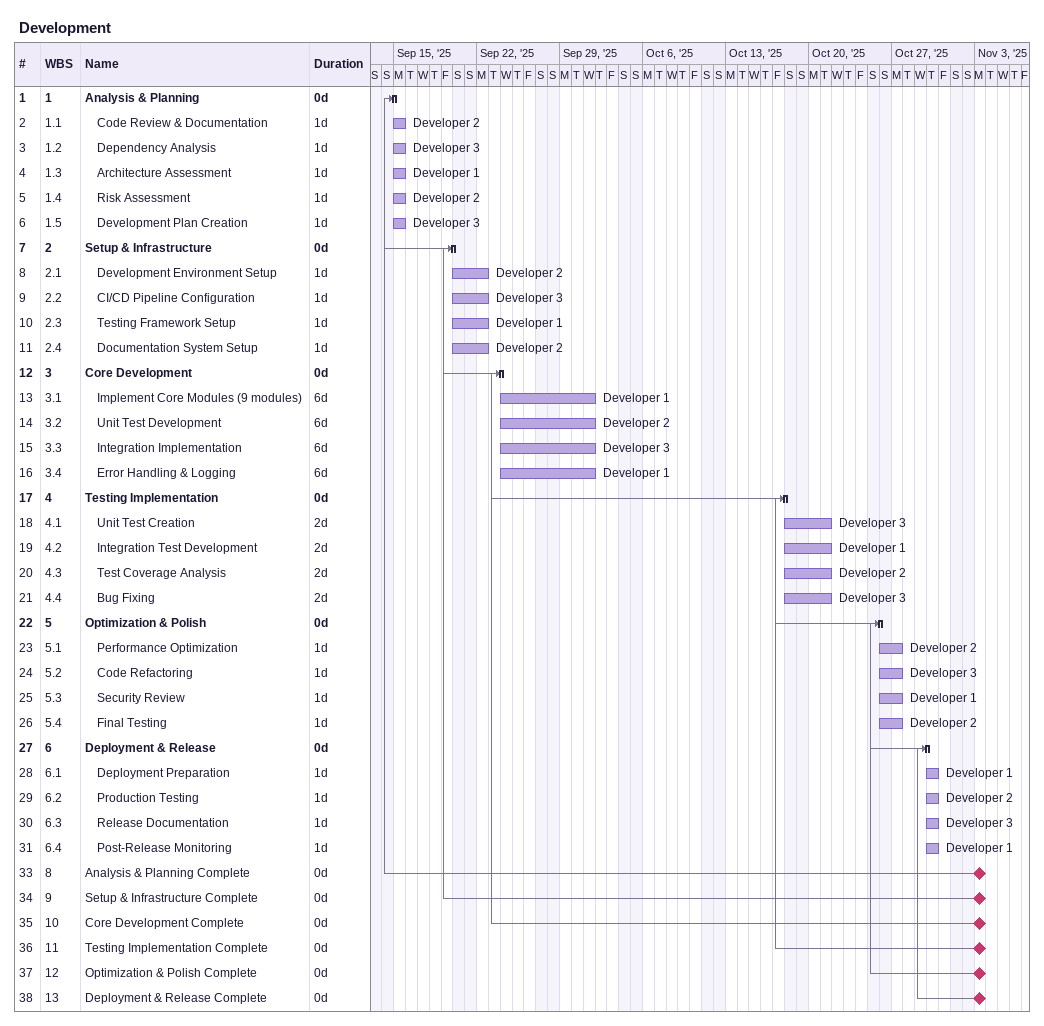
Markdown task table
Development

| ID | WBS | Task | Duration | Start | Finish | Predecessors | Resources |
|---|---|---|---|---|---|---|---|
| 1 | 1 | **Analysis & Planning** | 0d | 2025-09-15 | 2025-09-15 | 7SS, 33SS |  |
| 2 | 1.1 | Code Review & Documentation | 1d | 2025-09-15 | 2025-09-15 |  | Developer 2 |
| 3 | 1.2 | Dependency Analysis | 1d | 2025-09-15 | 2025-09-15 |  | Developer 3 |
| 4 | 1.3 | Architecture Assessment | 1d | 2025-09-15 | 2025-09-15 |  | Developer 1 |
| 5 | 1.4 | Risk Assessment | 1d | 2025-09-15 | 2025-09-15 |  | Developer 2 |
| 6 | 1.5 | Development Plan Creation | 1d | 2025-09-15 | 2025-09-15 |  | Developer 3 |
| 7 | 2 | **Setup & Infrastructure** | 0d | 2025-09-20 | 2025-09-20 | 12SS, 34SS |  |
| 8 | 2.1 | Development Environment Setup | 1d | 2025-09-20 | 2025-09-22 |  | Developer 2 |
| 9 | 2.2 | CI/CD Pipeline Configuration | 1d | 2025-09-20 | 2025-09-22 |  | Developer 3 |
| 10 | 2.3 | Testing Framework Setup | 1d | 2025-09-20 | 2025-09-22 |  | Developer 1 |
| 11 | 2.4 | Documentation System Setup | 1d | 2025-09-20 | 2025-09-22 |  | Developer 2 |
| 12 | 3 | **Core Development** | 0d | 2025-09-24 | 2025-09-24 | 17SS, 35SS |  |
| 13 | 3.1 | Implement Core Modules (9 modules) | 6d | 2025-09-24 | 2025-10-01 |  | Developer 1 |
| 14 | 3.2 | Unit Test Development | 6d | 2025-09-24 | 2025-10-01 |  | Developer 2 |
| 15 | 3.3 | Integration Implementation | 6d | 2025-09-24 | 2025-10-01 |  | Developer 3 |
| 16 | 3.4 | Error Handling & Logging | 6d | 2025-09-24 | 2025-10-01 |  | Developer 1 |
| 17 | 4 | **Testing Implementation** | 0d | 2025-10-18 | 2025-10-18 | 22SS, 36SS |  |
| 18 | 4.1 | Unit Test Creation | 2d | 2025-10-18 | 2025-10-21 |  | Developer 3 |
| 19 | 4.2 | Integration Test Development | 2d | 2025-10-18 | 2025-10-21 |  | Developer 1 |
| 20 | 4.3 | Test Coverage Analysis | 2d | 2025-10-18 | 2025-10-21 |  | Developer 2 |
| 21 | 4.4 | Bug Fixing | 2d | 2025-10-18 | 2025-10-21 |  | Developer 3 |
| 22 | 5 | **Optimization & Polish** | 0d | 2025-10-26 | 2025-10-26 | 27SS, 37SS |  |
| 23 | 5.1 | Performance Optimization | 1d | 2025-10-26 | 2025-10-27 |  | Developer 2 |
| 24 | 5.2 | Code Refactoring | 1d | 2025-10-26 | 2025-10-27 |  | Developer 3 |
| 25 | 5.3 | Security Review | 1d | 2025-10-26 | 2025-10-27 |  | Developer 1 |
| 26 | 5.4 | Final Testing | 1d | 2025-10-26 | 2025-10-27 |  | Developer 2 |
| 27 | 6 | **Deployment & Release** | 0d | 2025-10-30 | 2025-10-30 | 38SS |  |
| 28 | 6.1 | Deployment Preparation | 1d | 2025-10-30 | 2025-10-30 |  | Developer 1 |
| 29 | 6.2 | Production Testing | 1d | 2025-10-30 | 2025-10-30 |  | Developer 2 |
| 30 | 6.3 | Release Documentation | 1d | 2025-10-30 | 2025-10-30 |  | Developer 3 |
| 31 | 6.4 | Post-Release Monitoring | 1d | 2025-10-30 | 2025-10-30 |  | Developer 1 |
| 33 | 8 | Analysis & Planning Complete | 0d | 2025-11-03 | 2025-11-03 |  |  |
| 34 | 9 | Setup & Infrastructure Complete | 0d | 2025-11-03 | 2025-11-03 |  |  |
| 35 | 10 | Core Development Complete | 0d | 2025-11-03 | 2025-11-03 |  |  |
| 36 | 11 | Testing Implementation Complete | 0d | 2025-11-03 | 2025-11-03 |  |  |
| 37 | 12 | Optimization & Polish Complete | 0d | 2025-11-03 | 2025-11-03 |  |  |
| 38 | 13 | Deployment & Release Complete | 0d | 2025-11-03 | 2025-11-03 |  |  |
